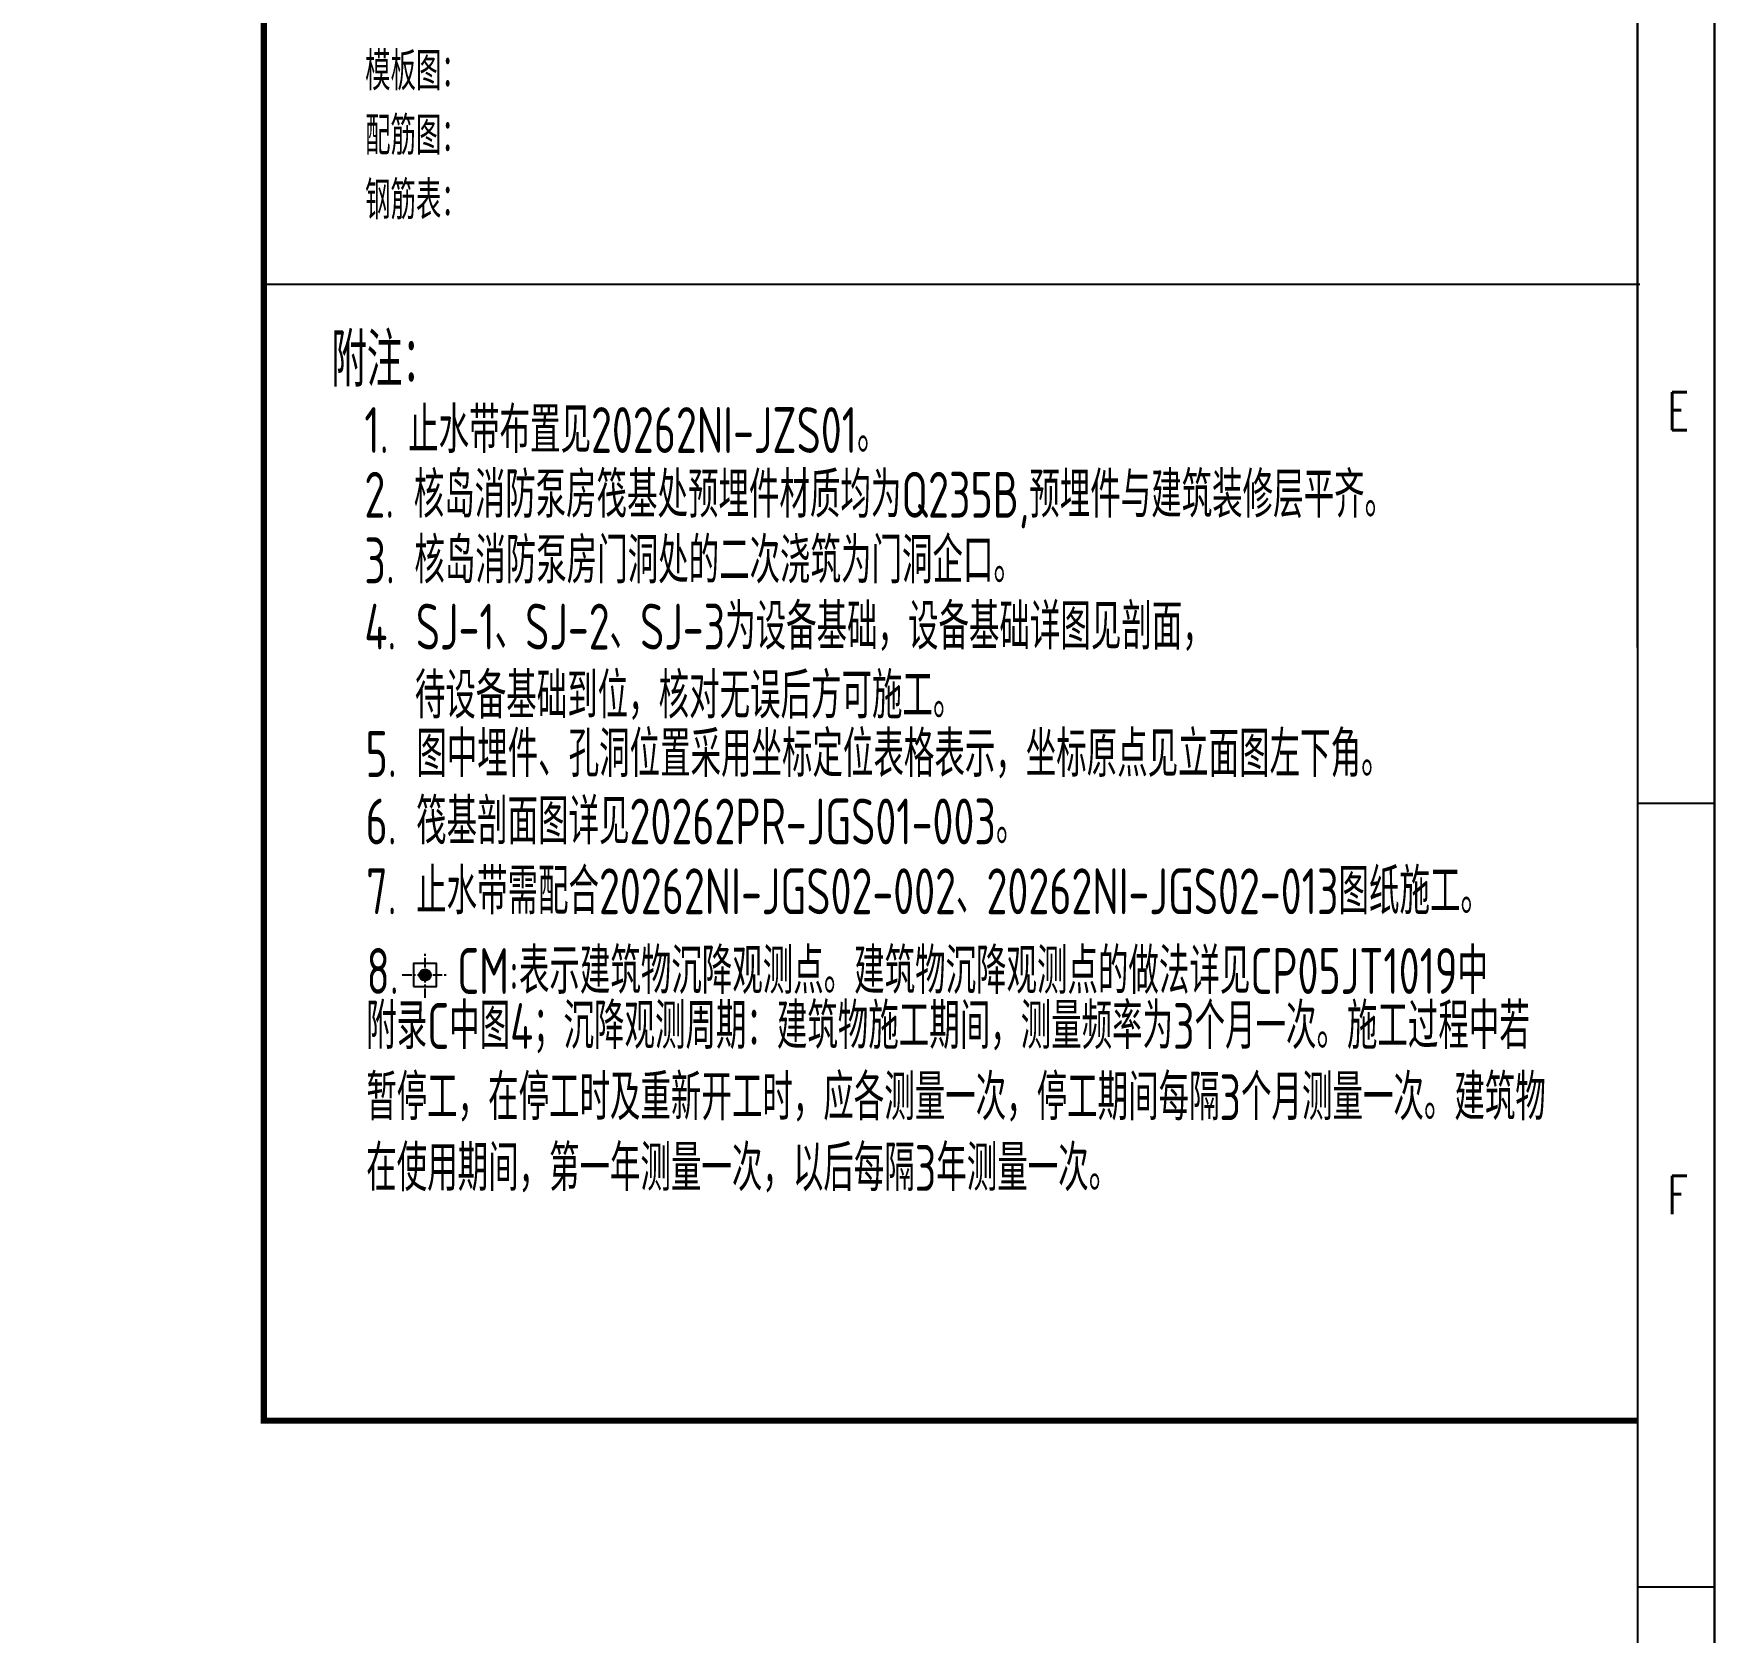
# Model space of a CAD drawing. Extents: x 214073 to 274589, y -287361 to -130190.
# Drawn here: x 262520 to 273523, y -224797 to -214332 of the extents above; entities that cross this region are included whole.
import ezdxf
from ezdxf.enums import TextEntityAlignment as Align

# ---------------------------------------------------------------- set-up
doc = ezdxf.new("R2010")
doc.units = 0
doc.header["$LTSCALE"] = 500
doc.header["$MEASUREMENT"] = 0
doc.linetypes.add('CENTER', pattern=[2, 1.25, -0.25, 0.25, -0.25])
doc.layers.get('0').update_dxf_attribs({"linetype": 'CONTINUOUS'})
for name, color, linetype in [('1_3PR_CIVI_E', 7, 'CONTINUOUS'), ('C77(文本)', 7, 'CONTINUOUS'), ('PREWWP_CenterLine', 7, 'CONTINUOUS'), ('TEXT', 7, 'CONTINUOUS'), ('缩略图', 4, 'CONTINUOUS')]:
    doc.layers.add(name, color=color, linetype=linetype)
doc.layers.add('_TSZ_PLOT_MARK', color=1, linetype='CONTINUOUS', plot=False)
doc.styles.add('ACP1000普通样式', font='tssdeng.shx', dxfattribs={"width": 0.7, "bigfont": 'tssdchn.shx'})
doc.styles.add('HZ', font='romans.shx', dxfattribs={"width": 0.7, "bigfont": 'hz.shx'})
doc.styles.add('S1', font='tssdeng.shx', dxfattribs={"width": 0.7, "bigfont": 'tssdchn.shx'})

msp = doc.modelspace()

# ---------------------------------------------------------------- hatches: boundary and pattern name
at = {"layer": '1_3PR_CIVI_E', "linetype": 'ByBlock'}
h = msp.add_hatch(color=1, dxfattribs=at)
h.dxf.hatch_style = 1
edge = h.paths.add_edge_path()
edge.add_arc((265082.6, -220493.6), 37.5, 0, 360)

# ---------------------------------------------------------------- linework, layer by layer
at = {"color": 4, "flags": 128}
msp.add_lwpolyline([(273523, -193211.9), (273523, -235261.9)], dxfattribs=at)
msp.add_lwpolyline([(215323, -193711.9), (273019, -193711.9), (273019, -234761.9), (215323, -234761.9)], close=True)
at = {"flags": 128}
for points in [[(273023, -219368.1), (273523, -219368.1)], [(273023, -224499.4), (273523, -224499.4)]]:
    msp.add_lwpolyline(points, dxfattribs=at)
at = {"layer": '1_3PR_CIVI_E', "color": 1, "linetype": 'ByBlock'}
msp.add_lwpolyline([(265007.6, -220568.6), (265157.6, -220568.6), (265157.6, -220418.6), (265007.6, -220418.6)], close=True, dxfattribs=at)
msp.add_circle((265082.6, -220493.6), 37.5, dxfattribs=at)
at = {"layer": '_TSZ_PLOT_MARK'}
msp.add_lwpolyline([(214073, -235261.9), (273523, -235261.9), (273523, -193211.9), (214073, -193211.9)], close=True, dxfattribs=at)
msp.add_lwpolyline([(214073, -235261.9), (273523, -235261.9), (273523, -193211.9), (214073, -193211.9)], close=True, dxfattribs=at)
msp.add_lwpolyline([(214073, -235261.9), (273523, -235261.9), (273523, -193211.9), (214073, -193211.9)], close=True, dxfattribs=at)
msp.add_lwpolyline([(214073, -235261.9), (273523, -235261.9), (273523, -193211.9), (214073, -193211.9)], close=True, dxfattribs=at)
msp.add_lwpolyline([(214073, -235261.9), (273523, -235261.9), (273523, -193211.9), (214073, -193211.9)], close=True, dxfattribs=at)
msp.add_lwpolyline([(214073, -235261.9), (273523, -235261.9), (273523, -193211.9), (214073, -193211.9)], close=True, dxfattribs=at)
msp.add_lwpolyline([(214073, -235261.9), (273523, -235261.9), (273523, -193211.9), (214073, -193211.9)], close=True, dxfattribs=at)
at = {"layer": 'C77(文本)', "color": 4}
for p, q in [((273019, -218350.7), (273019, -193711.9)), ((273035, -215974.5), (264027, -215974.5))]:
    msp.add_line(p, q, dxfattribs=at)
at = {"layer": 'PREWWP_CenterLine', "color": 254, "linetype": 'CENTER', "ltscale": 0.1}
for p, q in [((265082.6, -220643.6), (265082.6, -220343.6)), ((264932.6, -220493.6), (265232.6, -220493.6))]:
    msp.add_line(p, q, dxfattribs=at)
at = {"layer": '缩略图', "const_width": 40}
msp.add_lwpolyline([(273019, -223410.5), (264027, -223410.5), (264027, -193711.9)], dxfattribs=at)

# ---------------------------------------------------------------- texts
at = {"color": 0, "style": 'HZ', "width": 0.7}
for s, p in [('E', (273215.7, -216927.8)), ('F', (273215.7, -222059.1))]:
    msp.add_text(s, height=250, dxfattribs=at).set_placement(p)
at = {"layer": 'C77(文本)', "color": 4, "style": 'S1', "width": 0.7}
for s, p in [('模板图：', (264690.3, -214702.5)), ('配筋图：', (264690.3, -215124.7)), ('钢筋表：', (264690.3, -215547.1))]:
    msp.add_text(s, height=250, dxfattribs=at).set_placement(p)
at = {"layer": 'C77(文本)', "style": 'S1', "width": 0.7}
msp.add_text('附注：', height=350, dxfattribs=at).set_placement((264468.6, -216643))
at = {"layer": 'TEXT', "color": 0, "style": 'ACP1000普通样式', "width": 0.7}
for s, p in [('1. 止水带布置见20262NI-JZS01。', (264685.3, -217076.5)), ('2. 核岛消防泵房筏基处预埋件材质均为Q235B,预埋件与建筑装修层平齐。', (264685.3, -217500.3)), ('3. 核岛消防泵房门洞处的二次浇筑为门洞企口。', (264685.3, -217930.3)), ('4. SJ-1、SJ-2、SJ-3为设备基础，设备基础详图见剖面，', (264685.3, -218363.1)), ('待设备基础到位，核对无误后方可施工。', (265015.8, -218814.8)), ('8.   CM:表示建筑物沉降观测点。建筑物沉降观测点的做法详见CP05JT1019中', (264700, -220617.6))]:
    msp.add_text(s, height=300, dxfattribs=at).set_placement(p)
for s, p in [('5. 图中埋件、孔洞位置采用坐标定位表格表示，坐标原点见立面图左下角。', (264693, -219287.3)), ('6. 筏基剖面图详见20262PR-JGS01-003。', (264693, -219728.6)), ('7. 止水带需配合20262NI-JGS02-002、20262NI-JGS02-013图纸施工。', (264697.4, -220185.7)), ('附录C中图4；沉降观测周期：建筑物施工期间，测量频率为3个月一次。施工过程中若', (264697.4, -221067.9)), ('暂停工，在停工时及重新开工时，应各测量一次，停工期间每隔3个月测量一次。建筑物', (264697.4, -221534.2)), ('在使用期间，第一年测量一次，以后每隔3年测量一次。', (264697.4, -221997.3))]:
    msp.add_text(s, height=300, dxfattribs=at).set_placement(p, align=Align.BOTTOM_LEFT)

doc.saveas('drawing.dxf')
